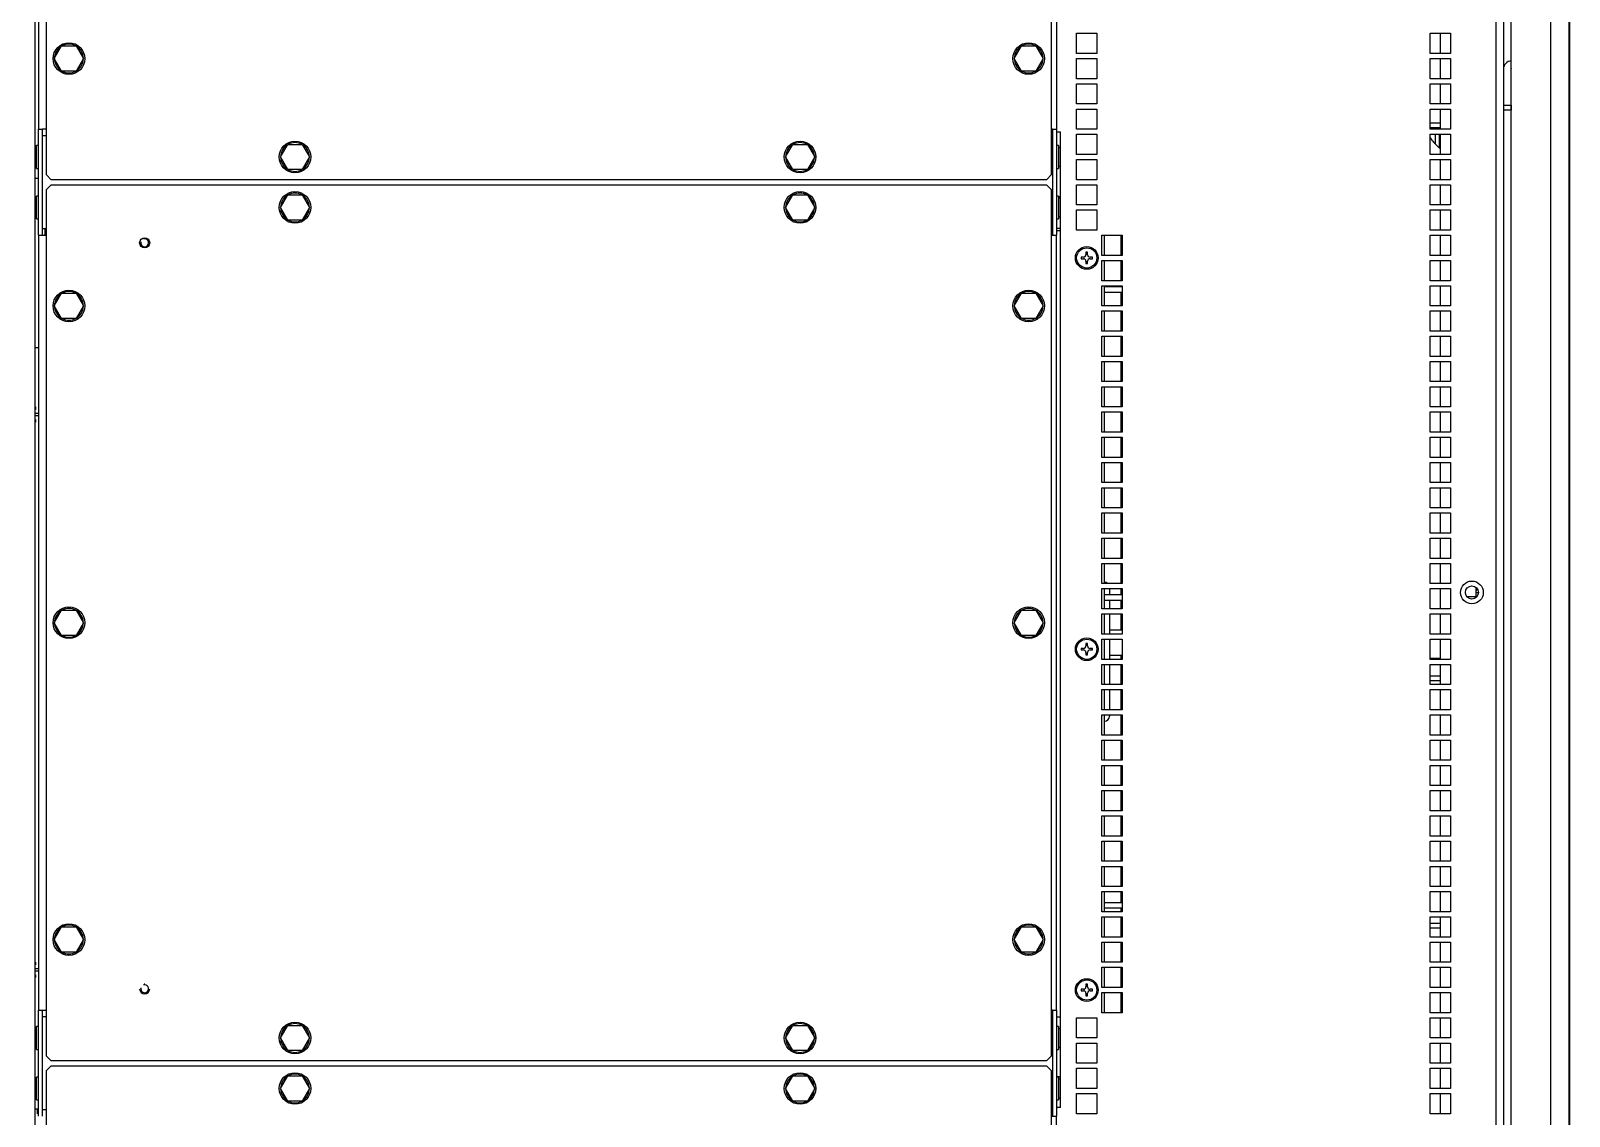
# Model space of a CAD drawing. Header units: millimetres. Extents: x -18178 to 96133, y -22425 to 61598.
# Drawn here: x 41858 to 42468, y 3885 to 4315 of the extents above; entities that cross this region are included whole.
import ezdxf

# ---------------------------------------------------------------- set-up
doc = ezdxf.new("R2010")
doc.units = ezdxf.units.MM
for name, color, linetype in [('00B60061P4122', 7, 'Continuous'), ('00B60RPFP04', 7, 'Continuous'), ('00B60RPFP06', 7, 'Continuous'), ('00B60RSFP04', 7, 'Continuous'), ('00B60RSFP06', 7, 'Continuous'), ('00B60TCFP0410', 7, 'Continuous'), ('00B60TEFP0616', 7, 'Continuous'), ('00B60TEFP1240', 7, 'Continuous'), ('10B46291P01', 7, 'Continuous'), ('10B46507P21', 7, 'Continuous'), ('10B60RIVP4008', 7, 'Continuous'), ('CH1775FE', 7, 'Continuous'), ('EAE-BB-A-OUT-002-KXA 2000A', 131, 'Continuous'), ('EAE-UPS PANEL-VERTV.', 7, 'Continuous'), ('LL0058FE', 7, 'Continuous'), ('MA1146FE', 7, 'Continuous'), ('PRIGIONIERO_M4X1', 7, 'Continuous'), ('RG0005FR', 7, 'Continuous'), ('RG0030GA', 7, 'Continuous'), ('RG0136LX', 7, 'Continuous'), ('RG0381CU', 7, 'Continuous'), ('RG0382CU', 7, 'Continuous'), ('RG0384CU', 7, 'Continuous'), ('RG0389CU', 7, 'Continuous'), ('RG0977FE', 7, 'Continuous'), ('RG0978FE', 7, 'Continuous'), ('RG0995FE', 7, 'Continuous'), ('RG0999FE', 7, 'Continuous'), ('RG1024FE', 7, 'Continuous'), ('RG1029FE', 7, 'Continuous'), ('RG1098FE', 7, 'Continuous'), ('RG1110FE', 7, 'Continuous')]:
    doc.layers.add(name, color=color, linetype=linetype)
doc.layers.add('E-ELEC-EQPM', color=7, linetype='Continuous', lineweight=35)

# ---------------------------------------------------------------- blocks, each defined once
blk = doc.blocks.new('A$Ccc32f15b')
at = {"layer": '00B60061P4122', "color": 7, "linetype": 'Continuous'}
for p, q in [((64.091, 43.528), (64.28, 43.528)), ((64.28, 43.528), (64.299, 43.528)), ((64.28, 43.528), (64.28, 43.352))]:
    blk.add_line(p, q, dxfattribs=at)
at = {"layer": '00B60RPFP04', "color": 7, "linetype": 'Continuous'}
for p, q in [((55.345, 35.265), (55.795, 35.265)), ((55.345, 35.265), (55.345, 35.225)), ((55.795, 35.225), (55.795, 35.265)), ((56.345, 35.265), (56.795, 35.265)), ((56.345, 35.265), (56.345, 35.225)), ((56.795, 35.225), (56.795, 35.265)), ((72.795, 35.265), (73.245, 35.265)), ((72.795, 35.265), (72.795, 35.225)), ((73.245, 35.225), (73.245, 35.265)), ((73.795, 35.265), (74.245, 35.265)), ((73.795, 35.265), (73.795, 35.225)), ((74.245, 35.225), (74.245, 35.265)), ((55.345, 15.075), (55.345, 15.035)), ((55.795, 15.035), (55.345, 15.035)), ((55.795, 15.035), (55.795, 15.075)), ((56.345, 15.075), (56.345, 15.035)), ((56.795, 15.035), (56.345, 15.035)), ((56.795, 15.035), (56.795, 15.075)), ((72.795, 15.075), (72.795, 15.035)), ((73.245, 15.035), (72.795, 15.035)), ((73.245, 15.035), (73.245, 15.075)), ((73.795, 15.075), (73.795, 15.035)), ((74.245, 15.035), (73.795, 15.035)), ((74.245, 15.035), (74.245, 15.075))]:
    blk.add_line(p, q, dxfattribs=at)
for centre in [(57.57, 35.825), (65.32, 35.825), (72.07, 35.825)]:
    blk.add_circle(centre, 0.225, dxfattribs=at)
at = {"layer": '00B60RPFP06', "color": 7, "linetype": 'Continuous'}
for p, q in [((56.357, 35.305), (56.357, 35.265)), ((56.982, 35.225), (56.982, 35.305)), ((73.787, 35.305), (73.787, 35.225))]:
    blk.add_line(p, q, dxfattribs=at)
for centre in [(53.62, 34.675), (58.52, 34.675), (64.795, 34.675), (71.07, 34.675), (55.57, 30.15), (56.57, 30.15), (73.02, 30.15), (74.02, 30.15), (55.57, 20.15), (56.57, 20.15), (73.02, 20.15), (74.02, 20.15), (53.62, 15.675), (58.52, 15.675), (64.795, 15.675), (71.07, 15.675)]:
    blk.add_circle(centre, 0.313, dxfattribs=at)
at = {"layer": '00B60RSFP04', "color": 7, "linetype": 'Continuous'}
for p, q in [((55.387, 35.305), (55.387, 35.265)), ((55.752, 35.265), (55.752, 35.305)), ((56.387, 35.305), (56.387, 35.265)), ((56.752, 35.265), (56.752, 35.305)), ((72.837, 35.305), (72.837, 35.265)), ((73.202, 35.265), (73.202, 35.305)), ((73.837, 35.305), (73.837, 35.265)), ((74.202, 35.265), (74.202, 35.305)), ((55.387, 15.035), (55.387, 15)), ((55.752, 15), (55.752, 15.035)), ((56.387, 15.035), (56.387, 15)), ((56.752, 15), (56.752, 15.035)), ((72.837, 15.035), (72.837, 15)), ((73.202, 15), (73.202, 15.035)), ((73.837, 15.035), (73.837, 15)), ((74.202, 15), (74.202, 15.035))]:
    blk.add_line(p, q, dxfattribs=at)
at = {"layer": '00B60RSFP06', "color": 7, "linetype": 'Continuous'}
for p, q in [((53.732, 34.451), (53.749, 34.421)), ((53.762, 34.428), (53.745, 34.458)), ((58.632, 34.451), (58.649, 34.421)), ((58.662, 34.428), (58.645, 34.458)), ((64.907, 34.451), (64.924, 34.421)), ((64.937, 34.428), (64.92, 34.458)), ((71.182, 34.451), (71.199, 34.421)), ((71.212, 34.428), (71.195, 34.458)), ((55.682, 29.926), (55.699, 29.896)), ((55.712, 29.903), (55.695, 29.934)), ((56.682, 29.926), (56.699, 29.896)), ((56.712, 29.903), (56.695, 29.934)), ((73.132, 29.926), (73.149, 29.896)), ((73.162, 29.903), (73.145, 29.934)), ((74.132, 29.926), (74.149, 29.896)), ((74.162, 29.903), (74.145, 29.934)), ((55.682, 19.926), (55.699, 19.896)), ((55.712, 19.903), (55.695, 19.933)), ((56.682, 19.926), (56.699, 19.896)), ((56.712, 19.903), (56.695, 19.933)), ((73.132, 19.926), (73.149, 19.896)), ((73.162, 19.903), (73.145, 19.933)), ((74.132, 19.926), (74.149, 19.896)), ((74.162, 19.903), (74.145, 19.933)), ((53.732, 15.451), (53.749, 15.421)), ((53.762, 15.428), (53.745, 15.458)), ((58.632, 15.451), (58.649, 15.421)), ((58.662, 15.428), (58.645, 15.458)), ((64.907, 15.451), (64.924, 15.421)), ((64.937, 15.428), (64.92, 15.458)), ((71.182, 15.451), (71.199, 15.421)), ((71.212, 15.428), (71.195, 15.458))]:
    blk.add_line(p, q, dxfattribs=at)
for centre, start, end in [((53.62, 34.675), 151.3056, 208.6944), ((53.62, 34.675), 91.3056, 148.6944), ((53.62, 34.675), 31.3056, 88.6944), ((53.62, 34.675), 331.3056, 28.6944), ((58.52, 34.675), 151.3056, 208.6944), ((58.52, 34.675), 91.3056, 148.6944), ((58.52, 34.675), 31.3056, 88.6944), ((58.52, 34.675), 331.3056, 28.6944), ((64.795, 34.675), 151.3056, 208.6944), ((64.795, 34.675), 91.3056, 148.6944), ((64.795, 34.675), 31.3056, 88.6944), ((64.795, 34.675), 331.3056, 28.6944), ((71.07, 34.675), 151.3056, 208.6944), ((71.07, 34.675), 91.3056, 148.6944), ((71.07, 34.675), 31.3056, 88.6944), ((71.07, 34.675), 331.3056, 28.6944), ((53.62, 34.675), 211.3056, 268.6944), ((53.62, 34.675), 271.3056, 296.983), ((53.62, 34.675), 300, 328.6944), ((58.52, 34.675), 211.3056, 267.683), ((58.52, 34.675), 272.317, 296.983), ((58.52, 34.675), 300, 328.6944), ((64.795, 34.675), 211.3056, 268.6944), ((64.795, 34.675), 271.3056, 296.983), ((64.795, 34.675), 300, 328.6944), ((71.07, 34.675), 211.3056, 268.6944), ((71.07, 34.675), 271.3056, 296.983), ((71.07, 34.675), 300, 328.6944), ((55.57, 30.15), 151.3056, 208.6944), ((55.57, 30.15), 91.3056, 148.6944), ((55.57, 30.15), 31.3056, 88.6944), ((55.57, 30.15), 331.3056, 28.6944), ((56.57, 30.15), 151.3056, 208.6944), ((56.57, 30.15), 91.3056, 148.6944), ((56.57, 30.15), 31.3056, 88.6944), ((56.57, 30.15), 331.3056, 28.6944), ((73.02, 30.15), 151.3056, 208.6944), ((73.02, 30.15), 91.3056, 148.6944), ((73.02, 30.15), 31.3336, 88.6944), ((73.02, 30.15), 331.3056, 28.6944), ((74.02, 30.15), 151.3056, 208.6944), ((74.02, 30.15), 91.3056, 148.6944), ((74.02, 30.15), 31.3056, 88.6944), ((74.02, 30.15), 331.3056, 28.6944), ((55.57, 30.15), 211.3056, 268.6944), ((55.57, 30.15), 271.3056, 296.983), ((55.57, 30.15), 300, 328.6944), ((56.57, 30.15), 211.3056, 268.6944), ((56.57, 30.15), 271.3056, 296.983), ((56.57, 30.15), 300, 328.6944), ((73.02, 30.15), 211.3056, 268.6944), ((73.02, 30.15), 271.3056, 296.983), ((73.02, 30.15), 300, 328.6944), ((74.02, 30.15), 211.3056, 268.6944), ((74.02, 30.15), 271.3056, 296.983), ((74.02, 30.15), 300, 328.6944), ((55.57, 20.15), 91.3056, 148.6944), ((55.57, 20.15), 31.3056, 88.6944), ((56.57, 20.15), 91.3056, 148.6944), ((56.57, 20.15), 31.3056, 88.6944), ((73.02, 20.15), 91.3056, 148.6944), ((73.02, 20.15), 31.3056, 88.6944), ((74.02, 20.15), 91.3056, 148.6944), ((74.02, 20.15), 31.3056, 88.6944), ((55.57, 20.15), 151.3056, 208.6944), ((55.57, 20.15), 331.3056, 28.6944), ((56.57, 20.15), 151.3056, 208.6944), ((56.57, 20.15), 331.3056, 28.6944), ((73.02, 20.15), 151.3056, 208.6944), ((73.02, 20.15), 331.3056, 28.6944), ((74.02, 20.15), 151.3056, 208.6944), ((74.02, 20.15), 331.3056, 28.6944), ((55.57, 20.15), 211.3056, 268.6944), ((55.57, 20.15), 271.3056, 296.983), ((55.57, 20.15), 300, 328.6944), ((56.57, 20.15), 211.3056, 268.6944), ((56.57, 20.15), 271.3056, 296.983), ((56.57, 20.15), 300, 328.6944), ((73.02, 20.15), 211.3056, 268.6944), ((73.02, 20.15), 271.3056, 296.983), ((73.02, 20.15), 300, 328.6944), ((74.02, 20.15), 211.3056, 268.6944), ((74.02, 20.15), 271.3056, 296.983), ((74.02, 20.15), 300, 328.6944), ((53.62, 15.675), 91.3056, 148.6944), ((53.62, 15.675), 31.3056, 88.6944), ((58.52, 15.675), 91.3056, 148.6944), ((58.52, 15.675), 31.3056, 88.6944), ((64.795, 15.675), 91.3056, 149.5846), ((64.795, 15.675), 31.3056, 88.6944), ((71.07, 15.675), 91.3056, 148.6944), ((71.07, 15.675), 31.3056, 88.6944), ((53.62, 15.675), 151.3056, 208.6944), ((53.62, 15.675), 331.3056, 28.6944), ((58.52, 15.675), 151.3056, 208.6944), ((58.52, 15.675), 331.3056, 28.6944), ((64.795, 15.675), 151.3056, 208.6944), ((64.795, 15.675), 331.3056, 28.6944), ((71.07, 15.675), 151.3056, 208.6944), ((71.07, 15.675), 331.3056, 28.6944), ((53.62, 15.675), 211.3056, 268.6944), ((53.62, 15.675), 271.3056, 296.983), ((53.62, 15.675), 300, 328.6944), ((58.52, 15.675), 211.3056, 268.6944), ((58.52, 15.675), 271.3056, 296.983), ((58.52, 15.675), 300, 328.6944), ((64.795, 15.675), 211.3056, 269.6526), ((64.795, 15.675), 271.3056, 296.983), ((64.795, 15.675), 300, 328.6944), ((71.07, 15.675), 211.3056, 268.6944), ((71.07, 15.675), 271.3056, 296.983), ((71.07, 15.675), 300, 328.6944)]:
    blk.add_arc(centre, 0.285, start, end, dxfattribs=at)
at = {"layer": '00B60TCFP0410', "color": 7, "linetype": 'Continuous'}
for p, q in [((57.457, 35.84), (57.457, 35.81)), ((57.505, 35.84), (57.457, 35.84)), ((57.457, 35.81), (57.505, 35.81)), ((57.585, 35.938), (57.555, 35.938)), ((57.555, 35.938), (57.555, 35.89)), ((57.555, 35.76), (57.555, 35.713)), ((57.555, 35.713), (57.585, 35.713)), ((57.585, 35.89), (57.585, 35.938)), ((57.585, 35.713), (57.585, 35.76)), ((57.682, 35.84), (57.635, 35.84)), ((57.635, 35.81), (57.682, 35.81)), ((57.682, 35.81), (57.682, 35.84)), ((65.207, 35.84), (65.207, 35.81)), ((65.255, 35.84), (65.207, 35.84)), ((65.207, 35.81), (65.255, 35.81)), ((65.305, 35.938), (65.305, 35.89)), ((65.335, 35.938), (65.305, 35.938)), ((65.305, 35.76), (65.305, 35.713)), ((65.305, 35.713), (65.335, 35.713)), ((65.335, 35.89), (65.335, 35.938)), ((65.335, 35.713), (65.335, 35.76)), ((65.432, 35.84), (65.385, 35.84)), ((65.385, 35.81), (65.432, 35.81)), ((65.432, 35.81), (65.432, 35.84)), ((71.957, 35.84), (71.957, 35.81)), ((72.005, 35.84), (71.957, 35.84)), ((71.957, 35.81), (72.005, 35.81)), ((72.055, 35.938), (72.055, 35.89)), ((72.085, 35.938), (72.055, 35.938)), ((72.055, 35.76), (72.055, 35.713)), ((72.055, 35.713), (72.085, 35.713)), ((72.085, 35.89), (72.085, 35.938)), ((72.085, 35.713), (72.085, 35.76)), ((72.182, 35.84), (72.135, 35.84)), ((72.135, 35.81), (72.182, 35.81)), ((72.182, 35.81), (72.182, 35.84))]:
    blk.add_line(p, q, dxfattribs=at)
for centre in [(57.57, 35.825), (65.32, 35.825), (72.07, 35.825)]:
    blk.add_circle(centre, 0.2, dxfattribs=at)
for centre, start, end in [((57.505, 35.89), 270, 0), ((57.505, 35.76), 0, 90), ((57.635, 35.89), 180, 270), ((57.635, 35.76), 90, 180), ((65.255, 35.89), 270, 0), ((65.255, 35.76), 0, 90), ((65.385, 35.89), 180, 270), ((65.385, 35.76), 90, 180), ((72.005, 35.89), 270, 0), ((72.005, 35.76), 0, 90), ((72.135, 35.89), 180, 270), ((72.135, 35.76), 90, 180)]:
    blk.add_arc(centre, 0.05, start, end, dxfattribs=at)
at = {"layer": '00B60TEFP0616', "color": 7, "linetype": 'Continuous'}
for p, q in [((53.37, 34.819), (53.62, 34.964)), ((53.37, 34.531), (53.37, 34.819)), ((53.62, 34.964), (53.87, 34.819)), ((53.87, 34.819), (53.87, 34.531)), ((58.27, 34.819), (58.52, 34.964)), ((58.27, 34.531), (58.27, 34.819)), ((58.52, 34.964), (58.77, 34.819)), ((58.77, 34.819), (58.77, 34.531)), ((64.545, 34.819), (64.795, 34.964)), ((64.545, 34.531), (64.545, 34.819)), ((64.795, 34.964), (65.045, 34.819)), ((65.045, 34.819), (65.045, 34.531)), ((70.82, 34.819), (71.07, 34.964)), ((70.82, 34.531), (70.82, 34.819)), ((71.07, 34.964), (71.32, 34.819)), ((71.32, 34.819), (71.32, 34.531)), ((53.62, 34.386), (53.37, 34.531)), ((53.87, 34.531), (53.62, 34.386)), ((58.52, 34.386), (58.27, 34.531)), ((58.77, 34.531), (58.52, 34.386)), ((64.795, 34.386), (64.545, 34.531)), ((65.045, 34.531), (64.795, 34.386)), ((71.07, 34.386), (70.82, 34.531)), ((71.32, 34.531), (71.07, 34.386)), ((55.32, 30.295), (55.57, 30.439)), ((55.32, 30.006), (55.32, 30.295)), ((55.57, 30.439), (55.82, 30.295)), ((55.82, 30.295), (55.82, 30.006)), ((56.32, 30.295), (56.57, 30.439)), ((56.32, 30.006), (56.32, 30.295)), ((56.57, 30.439), (56.82, 30.295)), ((56.82, 30.295), (56.82, 30.006)), ((72.77, 30.295), (73.02, 30.439)), ((72.77, 30.006), (72.77, 30.295)), ((73.02, 30.439), (73.27, 30.295)), ((73.27, 30.295), (73.27, 30.006)), ((73.77, 30.295), (74.02, 30.439)), ((73.77, 30.006), (73.77, 30.295)), ((74.02, 30.439), (74.27, 30.295)), ((74.27, 30.295), (74.27, 30.006)), ((55.57, 29.862), (55.32, 30.006)), ((55.82, 30.006), (55.57, 29.862)), ((56.57, 29.862), (56.32, 30.006)), ((56.82, 30.006), (56.57, 29.862)), ((73.02, 29.862), (72.77, 30.006)), ((73.27, 30.006), (73.02, 29.862)), ((74.02, 29.862), (73.77, 30.006)), ((74.27, 30.006), (74.02, 29.862)), ((55.32, 20.294), (55.57, 20.439)), ((55.57, 20.439), (55.82, 20.294)), ((56.32, 20.294), (56.57, 20.439)), ((56.57, 20.439), (56.82, 20.294)), ((72.77, 20.294), (73.02, 20.439)), ((73.02, 20.439), (73.27, 20.294)), ((73.77, 20.294), (74.02, 20.439)), ((74.02, 20.439), (74.27, 20.294)), ((55.32, 20.006), (55.32, 20.294)), ((55.82, 20.294), (55.82, 20.006)), ((56.32, 20.006), (56.32, 20.294)), ((56.82, 20.294), (56.82, 20.006)), ((72.77, 20.006), (72.77, 20.294)), ((73.27, 20.294), (73.27, 20.006)), ((73.77, 20.006), (73.77, 20.294)), ((74.27, 20.294), (74.27, 20.006)), ((55.57, 19.861), (55.32, 20.006)), ((55.82, 20.006), (55.57, 19.861)), ((56.57, 19.861), (56.32, 20.006)), ((56.82, 20.006), (56.57, 19.861)), ((73.02, 19.861), (72.77, 20.006)), ((73.27, 20.006), (73.02, 19.861)), ((74.02, 19.861), (73.77, 20.006)), ((74.27, 20.006), (74.02, 19.861)), ((53.37, 15.819), (53.62, 15.964)), ((53.62, 15.964), (53.87, 15.819)), ((58.27, 15.819), (58.52, 15.964)), ((58.52, 15.964), (58.77, 15.819)), ((64.545, 15.819), (64.795, 15.964)), ((64.795, 15.964), (65.045, 15.819)), ((70.82, 15.819), (71.07, 15.964)), ((71.07, 15.964), (71.32, 15.819)), ((53.37, 15.531), (53.37, 15.819)), ((53.87, 15.819), (53.87, 15.531)), ((58.27, 15.531), (58.27, 15.819)), ((58.77, 15.819), (58.77, 15.531)), ((64.545, 15.531), (64.545, 15.819)), ((65.045, 15.819), (65.045, 15.531)), ((70.82, 15.531), (70.82, 15.819)), ((71.32, 15.819), (71.32, 15.531)), ((53.62, 15.386), (53.37, 15.531)), ((53.87, 15.531), (53.62, 15.386)), ((58.52, 15.386), (58.27, 15.531)), ((58.77, 15.531), (58.52, 15.386)), ((64.795, 15.386), (64.545, 15.531)), ((65.045, 15.531), (64.795, 15.386)), ((71.07, 15.386), (70.82, 15.531)), ((71.32, 15.531), (71.07, 15.386))]:
    blk.add_line(p, q, dxfattribs=at)
at = {"layer": '00B60TEFP1240', "color": 7, "linetype": 'Continuous'}
for p, q in [((64.141, 43.528), (64.141, 43.58)), ((64.195, 43.528), (64.195, 43.58))]:
    blk.add_line(p, q, dxfattribs=at)
at = {"layer": '10B46291P01', "color": 7, "linetype": 'Continuous'}
for p, q in [((60.52, 15.015), (60.569, 15.015)), ((60.522, 15), (60.52, 15.015)), ((60.57, 15.015), (60.569, 15.015)), ((60.572, 15), (60.57, 15.015)), ((60.645, 15.021), (60.645, 15.075)), ((60.645, 15.009), (60.645, 15.021)), ((60.645, 15), (60.645, 15.009)), ((60.695, 15.075), (60.695, 15.021)), ((60.695, 15.021), (60.695, 15.009)), ((60.695, 15.009), (60.695, 15)), ((60.77, 15.015), (60.768, 15)), ((60.771, 15.015), (60.77, 15.015)), ((60.771, 15.015), (60.82, 15.015)), ((60.82, 15.015), (60.818, 15)), ((71.52, 15.015), (71.569, 15.015)), ((71.522, 15), (71.52, 15.015)), ((71.57, 15.015), (71.569, 15.015)), ((71.572, 15), (71.57, 15.015)), ((71.645, 15.021), (71.645, 15.075)), ((71.645, 15.009), (71.645, 15.021)), ((71.645, 15), (71.645, 15.009)), ((71.695, 15.075), (71.695, 15.021)), ((71.695, 15.021), (71.695, 15.009)), ((71.695, 15.009), (71.695, 15)), ((71.77, 15.015), (71.768, 15)), ((71.771, 15.015), (71.77, 15.015)), ((71.771, 15.015), (71.82, 15.015)), ((71.82, 15.015), (71.818, 15))]:
    blk.add_line(p, q, dxfattribs=at)
at = {"layer": '10B46507P21', "color": 7, "linetype": 'Continuous'}
for p, q in [((55.995, 15.075), (55.995, 15)), ((56.99, 15.2), (57.12, 15.2)), ((59.345, 15), (59.345, 15.075))]:
    blk.add_line(p, q, dxfattribs=at)
at = {"layer": '10B60RIVP4008', "color": 7, "linetype": 'Continuous'}
for p, q in [((58.145, 36.525), (58.145, 36.175)), ((58.245, 36.175), (58.245, 36.525)), ((64.245, 36.525), (64.245, 36.175)), ((64.345, 36.175), (64.345, 36.525)), ((70.345, 36.525), (70.345, 36.175)), ((70.445, 36.175), (70.445, 36.525))]:
    blk.add_line(p, q, dxfattribs=at)
at = {"layer": 'CH1775FE', "color": 7, "linetype": 'Continuous'}
for p, q in [((2.32, 44.075), (91.07, 44.075)), ((53.52, 42.825), (53.12, 42.825)), ((54.02, 42.825), (53.62, 42.825)), ((54.52, 42.825), (54.12, 42.825)), ((55.02, 42.825), (54.62, 42.825)), ((55.52, 42.825), (55.12, 42.825)), ((56.02, 42.825), (55.62, 42.825)), ((56.52, 42.825), (56.12, 42.825)), ((57.02, 42.825), (56.62, 42.825)), ((57.52, 42.825), (57.12, 42.825)), ((58.02, 42.825), (57.62, 42.825)), ((58.52, 42.825), (58.12, 42.825)), ((59.02, 42.825), (58.62, 42.825)), ((59.52, 42.825), (59.12, 42.825)), ((60.02, 42.825), (59.62, 42.825)), ((60.52, 42.825), (60.12, 42.825)), ((61.02, 42.825), (60.62, 42.825)), ((61.52, 42.825), (61.12, 42.825)), ((62.02, 42.825), (61.62, 42.825)), ((62.52, 42.825), (62.12, 42.825)), ((63.02, 42.825), (62.62, 42.825)), ((63.52, 42.825), (63.12, 42.825)), ((64.02, 42.825), (63.62, 42.825)), ((64.52, 42.825), (64.12, 42.825)), ((65.02, 42.825), (64.62, 42.825)), ((65.52, 42.825), (65.12, 42.825)), ((66.02, 42.825), (65.62, 42.825)), ((66.52, 42.825), (66.12, 42.825)), ((67.02, 42.825), (66.62, 42.825)), ((67.52, 42.825), (67.12, 42.825)), ((68.02, 42.825), (67.62, 42.825)), ((68.52, 42.825), (68.12, 42.825)), ((69.02, 42.825), (68.62, 42.825)), ((69.52, 42.825), (69.12, 42.825)), ((70.02, 42.825), (69.62, 42.825)), ((70.52, 42.825), (70.12, 42.825)), ((71.02, 42.825), (70.62, 42.825)), ((71.52, 42.825), (71.12, 42.825)), ((72.02, 42.825), (71.62, 42.825)), ((72.52, 42.825), (72.12, 42.825)), ((73.02, 42.825), (72.62, 42.825)), ((73.52, 42.825), (73.12, 42.825)), ((74.02, 42.825), (73.62, 42.825)), ((74.52, 42.825), (74.12, 42.825))]:
    blk.add_line(p, q, dxfattribs=at)
blk.add_circle((64.195, 43.45), 0.13, dxfattribs=at)
at = {"layer": 'LL0058FE', "color": 7, "linetype": 'Continuous'}
for p, q in [((57.125, 36.175), (57.12, 36.17)), ((57.52, 36.175), (57.125, 36.175)), ((58.02, 36.175), (57.62, 36.175)), ((58.52, 36.175), (58.12, 36.175)), ((59.02, 36.175), (58.62, 36.175)), ((59.52, 36.175), (59.12, 36.175)), ((60.02, 36.175), (59.62, 36.175)), ((60.52, 36.175), (60.12, 36.175)), ((61.02, 36.175), (60.62, 36.175)), ((61.52, 36.175), (61.12, 36.175)), ((62.02, 36.175), (61.62, 36.175)), ((62.52, 36.175), (62.12, 36.175)), ((63.02, 36.175), (62.62, 36.175)), ((63.52, 36.175), (63.12, 36.175)), ((64.02, 36.175), (63.62, 36.175)), ((64.52, 36.175), (64.12, 36.175)), ((65.02, 36.175), (64.62, 36.175)), ((65.52, 36.175), (65.12, 36.175)), ((66.02, 36.175), (65.62, 36.175)), ((66.52, 36.175), (66.12, 36.175)), ((67.02, 36.175), (66.62, 36.175)), ((67.52, 36.175), (67.12, 36.175)), ((68.02, 36.175), (67.62, 36.175)), ((68.52, 36.175), (68.12, 36.175)), ((69.02, 36.175), (68.62, 36.175)), ((69.52, 36.175), (69.12, 36.175)), ((70.02, 36.175), (69.62, 36.175)), ((70.52, 36.175), (70.12, 36.175)), ((71.02, 36.175), (70.62, 36.175)), ((71.52, 36.175), (71.12, 36.175)), ((72.02, 36.175), (71.62, 36.175)), ((72.5, 36.175), (72.12, 36.175)), ((72.52, 36.155), (72.5, 36.175)), ((57.025, 35.225), (57.025, 35.305)), ((72.6, 35.225), (72.6, 35.305))]:
    blk.add_line(p, q, dxfattribs=at)
at = {"layer": 'MA1146FE', "color": 7, "linetype": 'Continuous'}
for p, q in [((54.545, 44.225), (53.825, 44.225)), ((54.545, 44.225), (54.645, 44.225)), ((54.545, 44.075), (54.545, 44.225)), ((54.645, 44.225), (54.645, 44.075))]:
    blk.add_line(p, q, dxfattribs=at)
for radius, start in [(0.155, 180), (0.005, 210)]:
    blk.add_arc((53.825, 44.23), radius, start, 270, dxfattribs=at)
at = {"layer": 'PRIGIONIERO_M4X1', "color": 7, "linetype": 'Continuous'}
blk.add_circle((57.27, 17.175), 0.1, dxfattribs=at)
for centre, radius, start, end in [((57.27, 17.175), 0.0785, 255, 195), ((72.045, 17.175), 0.1, 176.8878, 183.1122), ((72.045, 17.175), 0.0785, 255, 195), ((72.045, 17.175), 0.1, 0, 89.9155), ((72.045, 17.175), 0.1, 270.0845, 0)]:
    blk.add_arc(centre, radius, start, end, dxfattribs=at)
at = {"layer": 'RG0005FR', "color": 7, "linetype": 'Continuous'}
for p, q in [((74.42, 15.054), (74.42, 15.075)), ((74.42, 15.049), (74.42, 15.054)), ((74.52, 15.054), (74.42, 15.054)), ((74.42, 15), (74.42, 15.049))]:
    blk.add_line(p, q, dxfattribs=at)
at = {"layer": 'RG0030GA', "color": 7, "linetype": 'Continuous'}
for p, q in [((64.12, 36.275), (64.245, 36.275)), ((64.345, 36.275), (64.52, 36.275)), ((64.62, 36.275), (65.02, 36.275)), ((65.12, 36.275), (65.52, 36.275)), ((65.62, 36.275), (66.02, 36.275)), ((66.12, 36.275), (66.52, 36.275)), ((66.62, 36.275), (66.645, 36.275))]:
    blk.add_line(p, q, dxfattribs=at)
for centre, start, end in [((66.645, 36.175), 0, 90), ((64.095, 36.175), 138.5839, 180)]:
    blk.add_arc(centre, 0.1, start, end, dxfattribs=at)
at = {"layer": 'RG0136LX', "color": 7, "linetype": 'Continuous'}
for p, q in [((57.12, 36.5), (57.52, 36.5)), ((57.62, 36.5), (58.02, 36.5)), ((58.12, 36.5), (58.145, 36.5)), ((58.245, 36.5), (58.52, 36.5)), ((58.62, 36.5), (59.02, 36.5)), ((59.12, 36.5), (59.52, 36.5)), ((59.62, 36.5), (60.02, 36.5)), ((60.12, 36.5), (60.52, 36.5)), ((60.62, 36.5), (61.02, 36.5)), ((61.12, 36.5), (61.52, 36.5)), ((61.62, 36.5), (62.02, 36.5)), ((62.12, 36.5), (62.52, 36.5)), ((62.62, 36.5), (63.02, 36.5)), ((63.12, 36.5), (63.52, 36.5)), ((63.62, 36.5), (64.02, 36.5)), ((64.12, 36.5), (64.245, 36.5)), ((64.345, 36.5), (64.52, 36.5)), ((64.62, 36.5), (64.945, 36.5)), ((65.445, 36.5), (65.52, 36.5)), ((65.62, 36.5), (66.02, 36.5)), ((66.12, 36.5), (66.52, 36.5)), ((66.62, 36.5), (67.02, 36.5)), ((67.12, 36.5), (67.52, 36.5)), ((67.62, 36.5), (68.02, 36.5)), ((68.12, 36.5), (68.52, 36.5)), ((68.62, 36.5), (69.02, 36.5)), ((69.12, 36.5), (69.52, 36.5)), ((69.62, 36.5), (70.02, 36.5)), ((70.12, 36.5), (70.345, 36.5)), ((70.445, 36.5), (70.52, 36.5)), ((70.62, 36.5), (71.02, 36.5)), ((71.12, 36.5), (71.52, 36.5)), ((71.62, 36.5), (72.02, 36.5)), ((72.12, 36.5), (72.52, 36.5))]:
    blk.add_line(p, q, dxfattribs=at)
at = {"layer": 'RG0381CU', "color": 7, "linetype": 'Continuous'}
for p, q in [((54.895, 42.625), (54.895, 42.825)), ((54.995, 42.825), (54.995, 42.625))]:
    blk.add_line(p, q, dxfattribs=at)
at = {"layer": 'RG0382CU', "color": 7, "linetype": 'Continuous'}
for p, q in [((65.845, 42.625), (65.845, 42.825)), ((65.945, 42.825), (65.945, 42.625)), ((70.745, 42.625), (70.745, 42.825)), ((70.845, 42.825), (70.845, 42.625))]:
    blk.add_line(p, q, dxfattribs=at)
at = {"layer": 'RG0384CU', "color": 7, "linetype": 'Continuous'}
for p, q in [((64.945, 36.525), (64.945, 36.275)), ((65.445, 36.525), (65.445, 36.275))]:
    blk.add_line(p, q, dxfattribs=at)
at = {"layer": 'RG0389CU', "color": 7, "linetype": 'Continuous'}
for p, q in [((55.397, 42.811), (55.278, 42.692)), ((65.495, 42.625), (65.495, 42.825))]:
    blk.add_line(p, q, dxfattribs=at)
for centre, radius, start, end in [((54.995, 42.975), 0.4, 298.955, 315), ((56.033, 42.175), 0.9, 133.7617, 135)]:
    blk.add_arc(centre, radius, start, end, dxfattribs=at)
at = {"layer": 'RG0977FE', "color": 7, "linetype": 'Continuous'}
for p, q in [((38.69, 35.225), (55.02, 35.225)), ((55.02, 35.225), (57.12, 35.225)), ((55.02, 35.145), (55.02, 35.225)), ((55.02, 35.15), (57.12, 35.15)), ((55.02, 35.145), (55.02, 35.125)), ((57.12, 35.145), (57.12, 35.225)), ((72.47, 35.225), (57.12, 35.225)), ((57.12, 35.125), (57.12, 35.145)), ((72.47, 35.225), (74.57, 35.225)), ((72.47, 35.145), (72.47, 35.225)), ((72.47, 35.15), (74.57, 35.15)), ((72.47, 35.145), (72.47, 35.125)), ((74.57, 35.145), (74.57, 35.225)), ((90.94, 35.225), (74.57, 35.225)), ((74.57, 35.125), (74.57, 35.145))]:
    blk.add_line(p, q, dxfattribs=at)
blk.add_circle((57.27, 17.175), 0.1, dxfattribs=at)
for start, end in [(176.8878, 183.1122), (0, 89.9155), (270, 0)]:
    blk.add_arc((72.045, 17.175), 0.1, start, end, dxfattribs=at)
at = {"layer": 'RG0978FE', "color": 7, "linetype": 'Continuous'}
for p, q in [((38.75, 15.075), (55.02, 15.075)), ((55.02, 15.225), (55.02, 15.155)), ((55.02, 15.075), (55.02, 15.155)), ((57.12, 15.15), (55.02, 15.15)), ((57.12, 15.075), (55.02, 15.075)), ((57.12, 15.155), (57.12, 15.225)), ((57.12, 15.075), (57.12, 15.155)), ((57.12, 15.075), (72.47, 15.075)), ((72.47, 15.155), (72.47, 15.225)), ((72.47, 15.075), (72.47, 15.155)), ((74.57, 15.15), (72.47, 15.15)), ((74.57, 15.075), (72.47, 15.075))]:
    blk.add_line(p, q, dxfattribs=at)
at = {"layer": 'RG0995FE', "color": 7, "linetype": 'Continuous'}
for p, q in [((54.995, 42.8), (55.02, 42.8)), ((54.995, 42.725), (55.02, 42.725)), ((55.12, 42.8), (55.386, 42.8)), ((55.12, 42.725), (55.311, 42.725))]:
    blk.add_line(p, q, dxfattribs=at)
at = {"layer": 'RG0999FE', "color": 7, "linetype": 'Continuous'}
for p, q in [((47.425, 45.003), (94.715, 45.003)), ((94.29, 44.228), (47.85, 44.228))]:
    blk.add_line(p, q, dxfattribs=at)
at = {"layer": 'RG1024FE', "color": 7, "linetype": 'Continuous'}
blk.add_line((38.97, 15), (90.67, 15), dxfattribs=at)
at = {"layer": 'RG1029FE', "color": 7, "linetype": 'Continuous'}
for p, q in [((55.92, 35.125), (38.77, 35.125)), ((56.02, 35.025), (55.92, 35.125)), ((56.02, 35.025), (56.02, 15.325)), ((56.22, 35.125), (56.12, 35.025)), ((56.12, 15.325), (56.12, 35.025)), ((73.37, 35.125), (56.22, 35.125)), ((73.47, 35.025), (73.37, 35.125)), ((73.47, 35.025), (73.47, 15.325)), ((73.67, 35.125), (73.57, 35.025)), ((73.57, 15.325), (73.57, 35.025)), ((90.82, 35.125), (73.67, 35.125)), ((55.92, 15.225), (56.02, 15.325)), ((56.12, 15.325), (56.22, 15.225)), ((73.37, 15.225), (73.47, 15.325)), ((73.57, 15.325), (73.67, 15.225)), ((38.77, 15.225), (55.92, 15.225)), ((56.22, 15.225), (73.37, 15.225)), ((73.67, 15.225), (90.82, 15.225))]:
    blk.add_line(p, q, dxfattribs=at)
at = {"layer": 'RG1098FE', "color": 7, "linetype": 'Continuous'}
for p, q in [((55.15, 35.15), (56.99, 35.15)), ((55.15, 35.125), (55.15, 35.15)), ((56.99, 35.125), (56.99, 35.15)), ((72.6, 35.15), (74.44, 35.15)), ((72.6, 35.125), (72.6, 35.15)), ((74.44, 35.125), (74.44, 35.15)), ((55.15, 15.225), (55.15, 15.15)), ((56.99, 15.15), (55.15, 15.15)), ((56.99, 15.225), (56.99, 15.15)), ((72.6, 15.225), (72.6, 15.15)), ((74.44, 15.15), (72.6, 15.15)), ((74.44, 15.225), (74.44, 15.15))]:
    blk.add_line(p, q, dxfattribs=at)
at = {"layer": 'RG1110FE', "color": 7, "linetype": 'Continuous'}
for p, q in [((37.57, 43.925), (92.07, 43.925)), ((53.12, 43.025), (53.52, 43.025)), ((53.12, 42.625), (53.12, 43.025)), ((53.52, 43.025), (53.52, 42.625)), ((53.62, 43.025), (54.02, 43.025)), ((53.62, 42.625), (53.62, 43.025)), ((54.02, 43.025), (54.02, 42.625)), ((54.12, 43.025), (54.52, 43.025)), ((54.12, 42.625), (54.12, 43.025)), ((54.52, 43.025), (54.52, 42.625)), ((54.62, 43.025), (55.02, 43.025)), ((54.62, 42.625), (54.62, 43.025)), ((55.02, 43.025), (55.02, 42.625)), ((55.12, 43.025), (55.52, 43.025)), ((55.12, 42.625), (55.12, 43.025)), ((55.52, 43.025), (55.52, 42.625)), ((55.62, 43.025), (56.02, 43.025)), ((55.62, 42.625), (55.62, 43.025)), ((56.02, 43.025), (56.02, 42.625)), ((56.12, 43.025), (56.52, 43.025)), ((56.12, 42.625), (56.12, 43.025)), ((56.52, 43.025), (56.52, 42.625)), ((56.62, 43.025), (57.02, 43.025)), ((56.62, 42.625), (56.62, 43.025)), ((57.02, 43.025), (57.02, 42.625)), ((57.12, 43.025), (57.52, 43.025)), ((57.12, 42.625), (57.12, 43.025)), ((57.52, 43.025), (57.52, 42.625)), ((57.62, 43.025), (58.02, 43.025)), ((57.62, 42.625), (57.62, 43.025)), ((58.02, 43.025), (58.02, 42.625)), ((58.12, 43.025), (58.52, 43.025)), ((58.12, 42.625), (58.12, 43.025)), ((58.52, 43.025), (58.52, 42.625)), ((58.62, 43.025), (59.02, 43.025)), ((58.62, 42.625), (58.62, 43.025)), ((59.02, 43.025), (59.02, 42.625)), ((59.12, 43.025), (59.52, 43.025)), ((59.12, 42.625), (59.12, 43.025)), ((59.52, 43.025), (59.52, 42.625)), ((59.62, 43.025), (60.02, 43.025)), ((59.62, 42.625), (59.62, 43.025)), ((60.02, 43.025), (60.02, 42.625)), ((60.12, 43.025), (60.52, 43.025)), ((60.12, 42.625), (60.12, 43.025)), ((60.52, 43.025), (60.52, 42.625)), ((60.62, 43.025), (61.02, 43.025)), ((60.62, 42.625), (60.62, 43.025)), ((61.02, 43.025), (61.02, 42.625)), ((61.12, 43.025), (61.52, 43.025)), ((61.12, 42.625), (61.12, 43.025)), ((61.52, 43.025), (61.52, 42.625)), ((61.62, 43.025), (62.02, 43.025)), ((61.62, 42.625), (61.62, 43.025)), ((62.02, 43.025), (62.02, 42.625)), ((62.12, 43.025), (62.52, 43.025)), ((62.12, 42.625), (62.12, 43.025)), ((62.52, 43.025), (62.52, 42.625)), ((62.62, 43.025), (63.02, 43.025)), ((62.62, 42.625), (62.62, 43.025)), ((63.02, 43.025), (63.02, 42.625)), ((63.12, 43.025), (63.52, 43.025)), ((63.12, 42.625), (63.12, 43.025)), ((63.52, 43.025), (63.52, 42.625)), ((63.62, 43.025), (64.02, 43.025)), ((63.62, 42.625), (63.62, 43.025)), ((64.02, 43.025), (64.02, 42.625)), ((64.12, 43.025), (64.52, 43.025)), ((64.12, 42.625), (64.12, 43.025)), ((64.52, 43.025), (64.52, 42.625)), ((64.62, 43.025), (65.02, 43.025)), ((64.62, 42.625), (64.62, 43.025)), ((65.02, 43.025), (65.02, 42.625)), ((65.12, 43.025), (65.52, 43.025)), ((65.12, 42.625), (65.12, 43.025)), ((65.52, 43.025), (65.52, 42.625)), ((65.62, 43.025), (66.02, 43.025)), ((65.62, 42.625), (65.62, 43.025)), ((66.02, 43.025), (66.02, 42.625)), ((66.12, 43.025), (66.52, 43.025)), ((66.12, 42.625), (66.12, 43.025)), ((66.52, 43.025), (66.52, 42.625)), ((66.62, 43.025), (67.02, 43.025)), ((66.62, 42.625), (66.62, 43.025)), ((67.02, 43.025), (67.02, 42.625)), ((67.12, 43.025), (67.52, 43.025)), ((67.12, 42.625), (67.12, 43.025)), ((67.52, 43.025), (67.52, 42.625)), ((67.62, 43.025), (68.02, 43.025)), ((67.62, 42.625), (67.62, 43.025)), ((68.02, 43.025), (68.02, 42.625)), ((68.12, 43.025), (68.52, 43.025)), ((68.12, 42.625), (68.12, 43.025)), ((68.52, 43.025), (68.52, 42.625)), ((68.62, 43.025), (69.02, 43.025)), ((68.62, 42.625), (68.62, 43.025)), ((69.02, 43.025), (69.02, 42.625)), ((69.12, 43.025), (69.52, 43.025)), ((69.12, 42.625), (69.12, 43.025)), ((69.52, 43.025), (69.52, 42.625)), ((69.62, 43.025), (70.02, 43.025)), ((69.62, 42.625), (69.62, 43.025)), ((70.02, 43.025), (70.02, 42.625)), ((70.12, 43.025), (70.52, 43.025)), ((70.12, 42.625), (70.12, 43.025)), ((70.52, 43.025), (70.52, 42.625)), ((70.62, 43.025), (71.02, 43.025)), ((70.62, 42.625), (70.62, 43.025)), ((71.02, 43.025), (71.02, 42.625)), ((71.12, 43.025), (71.52, 43.025)), ((71.12, 42.625), (71.12, 43.025)), ((71.52, 43.025), (71.52, 42.625)), ((71.62, 43.025), (72.02, 43.025)), ((71.62, 42.625), (71.62, 43.025)), ((72.02, 43.025), (72.02, 42.625)), ((72.12, 43.025), (72.52, 43.025)), ((72.12, 42.625), (72.12, 43.025)), ((72.52, 43.025), (72.52, 42.625)), ((72.62, 43.025), (73.02, 43.025)), ((72.62, 42.625), (72.62, 43.025)), ((73.02, 43.025), (73.02, 42.625)), ((73.12, 43.025), (73.52, 43.025)), ((73.12, 42.625), (73.12, 43.025)), ((73.52, 43.025), (73.52, 42.625)), ((73.62, 43.025), (74.02, 43.025)), ((73.62, 42.625), (73.62, 43.025)), ((74.02, 43.025), (74.02, 42.625)), ((74.12, 43.025), (74.52, 43.025)), ((74.12, 42.625), (74.12, 43.025)), ((74.52, 43.025), (74.52, 42.625)), ((53.52, 42.625), (53.12, 42.625)), ((54.02, 42.625), (53.62, 42.625)), ((54.52, 42.625), (54.12, 42.625)), ((55.02, 42.625), (54.62, 42.625)), ((55.52, 42.625), (55.12, 42.625)), ((56.02, 42.625), (55.62, 42.625)), ((56.52, 42.625), (56.12, 42.625)), ((57.02, 42.625), (56.62, 42.625)), ((57.52, 42.625), (57.12, 42.625)), ((58.02, 42.625), (57.62, 42.625)), ((58.52, 42.625), (58.12, 42.625)), ((59.02, 42.625), (58.62, 42.625)), ((59.52, 42.625), (59.12, 42.625)), ((60.02, 42.625), (59.62, 42.625)), ((60.52, 42.625), (60.12, 42.625)), ((61.02, 42.625), (60.62, 42.625)), ((61.52, 42.625), (61.12, 42.625)), ((62.02, 42.625), (61.62, 42.625)), ((62.52, 42.625), (62.12, 42.625)), ((63.02, 42.625), (62.62, 42.625)), ((63.52, 42.625), (63.12, 42.625)), ((64.02, 42.625), (63.62, 42.625)), ((64.52, 42.625), (64.12, 42.625)), ((65.02, 42.625), (64.62, 42.625)), ((65.52, 42.625), (65.12, 42.625)), ((66.02, 42.625), (65.62, 42.625)), ((66.52, 42.625), (66.12, 42.625)), ((67.02, 42.625), (66.62, 42.625)), ((67.52, 42.625), (67.12, 42.625)), ((68.02, 42.625), (67.62, 42.625)), ((68.52, 42.625), (68.12, 42.625)), ((69.02, 42.625), (68.62, 42.625)), ((69.52, 42.625), (69.12, 42.625)), ((70.02, 42.625), (69.62, 42.625)), ((70.52, 42.625), (70.12, 42.625)), ((71.02, 42.625), (70.62, 42.625)), ((71.52, 42.625), (71.12, 42.625)), ((72.02, 42.625), (71.62, 42.625)), ((72.52, 42.625), (72.12, 42.625)), ((73.02, 42.625), (72.62, 42.625)), ((73.52, 42.625), (73.12, 42.625)), ((74.02, 42.625), (73.62, 42.625)), ((74.52, 42.625), (74.12, 42.625)), ((57.12, 36.525), (57.52, 36.525)), ((57.12, 36.125), (57.12, 36.525)), ((57.52, 36.525), (57.52, 36.125)), ((57.62, 36.525), (58.02, 36.525)), ((57.62, 36.125), (57.62, 36.525)), ((58.02, 36.525), (58.02, 36.125)), ((58.12, 36.525), (58.52, 36.525)), ((58.12, 36.125), (58.12, 36.525)), ((58.52, 36.525), (58.52, 36.125)), ((58.62, 36.525), (59.02, 36.525)), ((58.62, 36.125), (58.62, 36.525)), ((59.02, 36.525), (59.02, 36.125)), ((59.12, 36.525), (59.52, 36.525)), ((59.12, 36.125), (59.12, 36.525)), ((59.52, 36.525), (59.52, 36.125)), ((59.62, 36.525), (60.02, 36.525)), ((59.62, 36.125), (59.62, 36.525)), ((60.02, 36.525), (60.02, 36.125)), ((60.12, 36.525), (60.52, 36.525)), ((60.12, 36.125), (60.12, 36.525)), ((60.52, 36.525), (60.52, 36.125)), ((60.62, 36.525), (61.02, 36.525)), ((60.62, 36.125), (60.62, 36.525)), ((61.02, 36.525), (61.02, 36.125)), ((61.12, 36.525), (61.52, 36.525)), ((61.12, 36.125), (61.12, 36.525)), ((61.52, 36.525), (61.52, 36.125)), ((61.62, 36.525), (62.02, 36.525)), ((61.62, 36.125), (61.62, 36.525)), ((62.02, 36.525), (62.02, 36.125)), ((62.12, 36.525), (62.52, 36.525)), ((62.12, 36.125), (62.12, 36.525)), ((62.52, 36.525), (62.52, 36.125)), ((62.62, 36.525), (63.02, 36.525)), ((62.62, 36.125), (62.62, 36.525)), ((63.02, 36.525), (63.02, 36.125)), ((63.12, 36.525), (63.52, 36.525)), ((63.12, 36.125), (63.12, 36.525)), ((63.52, 36.525), (63.52, 36.125)), ((63.62, 36.525), (64.02, 36.525)), ((63.62, 36.125), (63.62, 36.525)), ((64.02, 36.525), (64.02, 36.125)), ((64.12, 36.525), (64.52, 36.525)), ((64.12, 36.125), (64.12, 36.525)), ((64.52, 36.525), (64.52, 36.125)), ((64.62, 36.525), (65.02, 36.525)), ((64.62, 36.125), (64.62, 36.525)), ((65.02, 36.525), (65.02, 36.125)), ((65.12, 36.525), (65.52, 36.525)), ((65.12, 36.125), (65.12, 36.525)), ((65.52, 36.525), (65.52, 36.125)), ((65.62, 36.525), (66.02, 36.525)), ((65.62, 36.125), (65.62, 36.525)), ((66.02, 36.525), (66.02, 36.125)), ((66.12, 36.525), (66.52, 36.525)), ((66.12, 36.125), (66.12, 36.525)), ((66.52, 36.525), (66.52, 36.125)), ((66.62, 36.525), (67.02, 36.525)), ((66.62, 36.125), (66.62, 36.525)), ((67.02, 36.525), (67.02, 36.125)), ((67.12, 36.525), (67.52, 36.525)), ((67.12, 36.125), (67.12, 36.525)), ((67.52, 36.525), (67.52, 36.125)), ((67.62, 36.525), (68.02, 36.525)), ((67.62, 36.125), (67.62, 36.525)), ((68.02, 36.525), (68.02, 36.125)), ((68.12, 36.525), (68.52, 36.525)), ((68.12, 36.125), (68.12, 36.525)), ((68.52, 36.525), (68.52, 36.125)), ((68.62, 36.525), (69.02, 36.525)), ((68.62, 36.125), (68.62, 36.525)), ((69.02, 36.525), (69.02, 36.125)), ((69.12, 36.525), (69.52, 36.525)), ((69.12, 36.125), (69.12, 36.525)), ((69.52, 36.525), (69.52, 36.125)), ((69.62, 36.525), (70.02, 36.525)), ((69.62, 36.125), (69.62, 36.525)), ((70.02, 36.525), (70.02, 36.125)), ((70.12, 36.525), (70.52, 36.525)), ((70.12, 36.125), (70.12, 36.525)), ((70.52, 36.525), (70.52, 36.125)), ((70.62, 36.525), (71.02, 36.525)), ((70.62, 36.125), (70.62, 36.525)), ((71.02, 36.525), (71.02, 36.125)), ((71.12, 36.525), (71.52, 36.525)), ((71.12, 36.125), (71.12, 36.525)), ((71.52, 36.525), (71.52, 36.125)), ((71.62, 36.525), (72.02, 36.525)), ((71.62, 36.125), (71.62, 36.525)), ((72.02, 36.525), (72.02, 36.125)), ((72.12, 36.525), (72.52, 36.525)), ((72.12, 36.125), (72.12, 36.525)), ((72.52, 36.525), (72.52, 36.125)), ((53.12, 36.025), (53.52, 36.025)), ((53.12, 35.625), (53.12, 36.025)), ((53.52, 36.025), (53.52, 35.625)), ((53.62, 36.025), (54.02, 36.025)), ((53.62, 35.625), (53.62, 36.025)), ((54.02, 36.025), (54.02, 35.625)), ((54.12, 36.025), (54.52, 36.025)), ((54.12, 35.625), (54.12, 36.025)), ((54.52, 36.025), (54.52, 35.625)), ((54.62, 36.025), (55.02, 36.025)), ((54.62, 35.625), (54.62, 36.025)), ((55.02, 36.025), (55.02, 35.625)), ((55.12, 36.025), (55.52, 36.025)), ((55.12, 35.625), (55.12, 36.025)), ((55.52, 36.025), (55.52, 35.625)), ((55.62, 36.025), (56.02, 36.025)), ((55.62, 35.625), (55.62, 36.025)), ((56.02, 36.025), (56.02, 35.625)), ((56.12, 36.025), (56.52, 36.025)), ((56.12, 35.625), (56.12, 36.025)), ((56.52, 36.025), (56.52, 35.625)), ((56.62, 36.025), (57.02, 36.025)), ((56.62, 35.625), (56.62, 36.025)), ((57.02, 36.025), (57.02, 35.625)), ((57.52, 36.125), (57.12, 36.125)), ((58.02, 36.125), (57.62, 36.125)), ((58.52, 36.125), (58.12, 36.125)), ((59.02, 36.125), (58.62, 36.125)), ((59.52, 36.125), (59.12, 36.125)), ((60.02, 36.125), (59.62, 36.125)), ((60.52, 36.125), (60.12, 36.125)), ((61.02, 36.125), (60.62, 36.125)), ((61.52, 36.125), (61.12, 36.125)), ((62.02, 36.125), (61.62, 36.125)), ((62.52, 36.125), (62.12, 36.125)), ((63.02, 36.125), (62.62, 36.125)), ((63.52, 36.125), (63.12, 36.125)), ((64.02, 36.125), (63.62, 36.125)), ((64.52, 36.125), (64.12, 36.125)), ((65.02, 36.125), (64.62, 36.125)), ((65.52, 36.125), (65.12, 36.125)), ((66.02, 36.125), (65.62, 36.125)), ((66.52, 36.125), (66.12, 36.125)), ((67.02, 36.125), (66.62, 36.125)), ((67.52, 36.125), (67.12, 36.125)), ((68.02, 36.125), (67.62, 36.125)), ((68.52, 36.125), (68.12, 36.125)), ((69.02, 36.125), (68.62, 36.125)), ((69.52, 36.125), (69.12, 36.125)), ((70.02, 36.125), (69.62, 36.125)), ((70.52, 36.125), (70.12, 36.125)), ((71.02, 36.125), (70.62, 36.125)), ((71.52, 36.125), (71.12, 36.125)), ((72.02, 36.125), (71.62, 36.125)), ((72.52, 36.125), (72.12, 36.125)), ((72.62, 36.025), (73.02, 36.025)), ((72.62, 35.625), (72.62, 36.025)), ((73.02, 36.025), (73.02, 35.625)), ((73.12, 36.025), (73.52, 36.025)), ((73.12, 35.625), (73.12, 36.025)), ((73.52, 36.025), (73.52, 35.625)), ((73.62, 36.025), (74.02, 36.025)), ((73.62, 35.625), (73.62, 36.025)), ((74.02, 36.025), (74.02, 35.625)), ((74.12, 36.025), (74.52, 36.025)), ((74.12, 35.625), (74.12, 36.025)), ((74.52, 36.025), (74.52, 35.625)), ((53.52, 35.625), (53.12, 35.625)), ((54.02, 35.625), (53.62, 35.625)), ((54.52, 35.625), (54.12, 35.625)), ((55.02, 35.625), (54.62, 35.625)), ((55.52, 35.625), (55.12, 35.625)), ((56.02, 35.625), (55.62, 35.625)), ((56.52, 35.625), (56.12, 35.625)), ((57.02, 35.625), (56.62, 35.625)), ((73.02, 35.625), (72.62, 35.625)), ((73.52, 35.625), (73.12, 35.625)), ((74.02, 35.625), (73.62, 35.625)), ((74.52, 35.625), (74.12, 35.625)), ((74.395, 35.305), (55.07, 35.305)), ((55.07, 35.225), (55.07, 35.305)), ((74.395, 35.305), (74.395, 35.225))]:
    blk.add_line(p, q, dxfattribs=at)
blk.add_circle((64.195, 43.45), 0.225, dxfattribs=at)
blk = doc.blocks.new('ups-panel')
at = {"layer": 'EAE-UPS PANEL-VERTV.', "xscale": 20, "yscale": 20, "zscale": 20}
blk.add_blockref('A$Ccc32f15b', (5.1, -450.03, 1985.5), dxfattribs=at)

msp = doc.modelspace()

# ---------------------------------------------------------------- linework, layer by layer
at = {"layer": 'E-ELEC-EQPM'}
msp.add_lwpolyline([(41552.5646, 5407.17605), (42467.5646, 5407.17605), (42467.5646, 2753.17605), (41552.5646, 2753.17605)], close=True, dxfattribs=at)

# ---------------------------------------------------------------- block references
at = {"layer": 'EAE-BB-A-OUT-002-KXA 2000A', "rotation": 270}
msp.add_blockref('ups-panel', (42010.0646, 5381.30884), dxfattribs=at)

doc.saveas('drawing.dxf')
